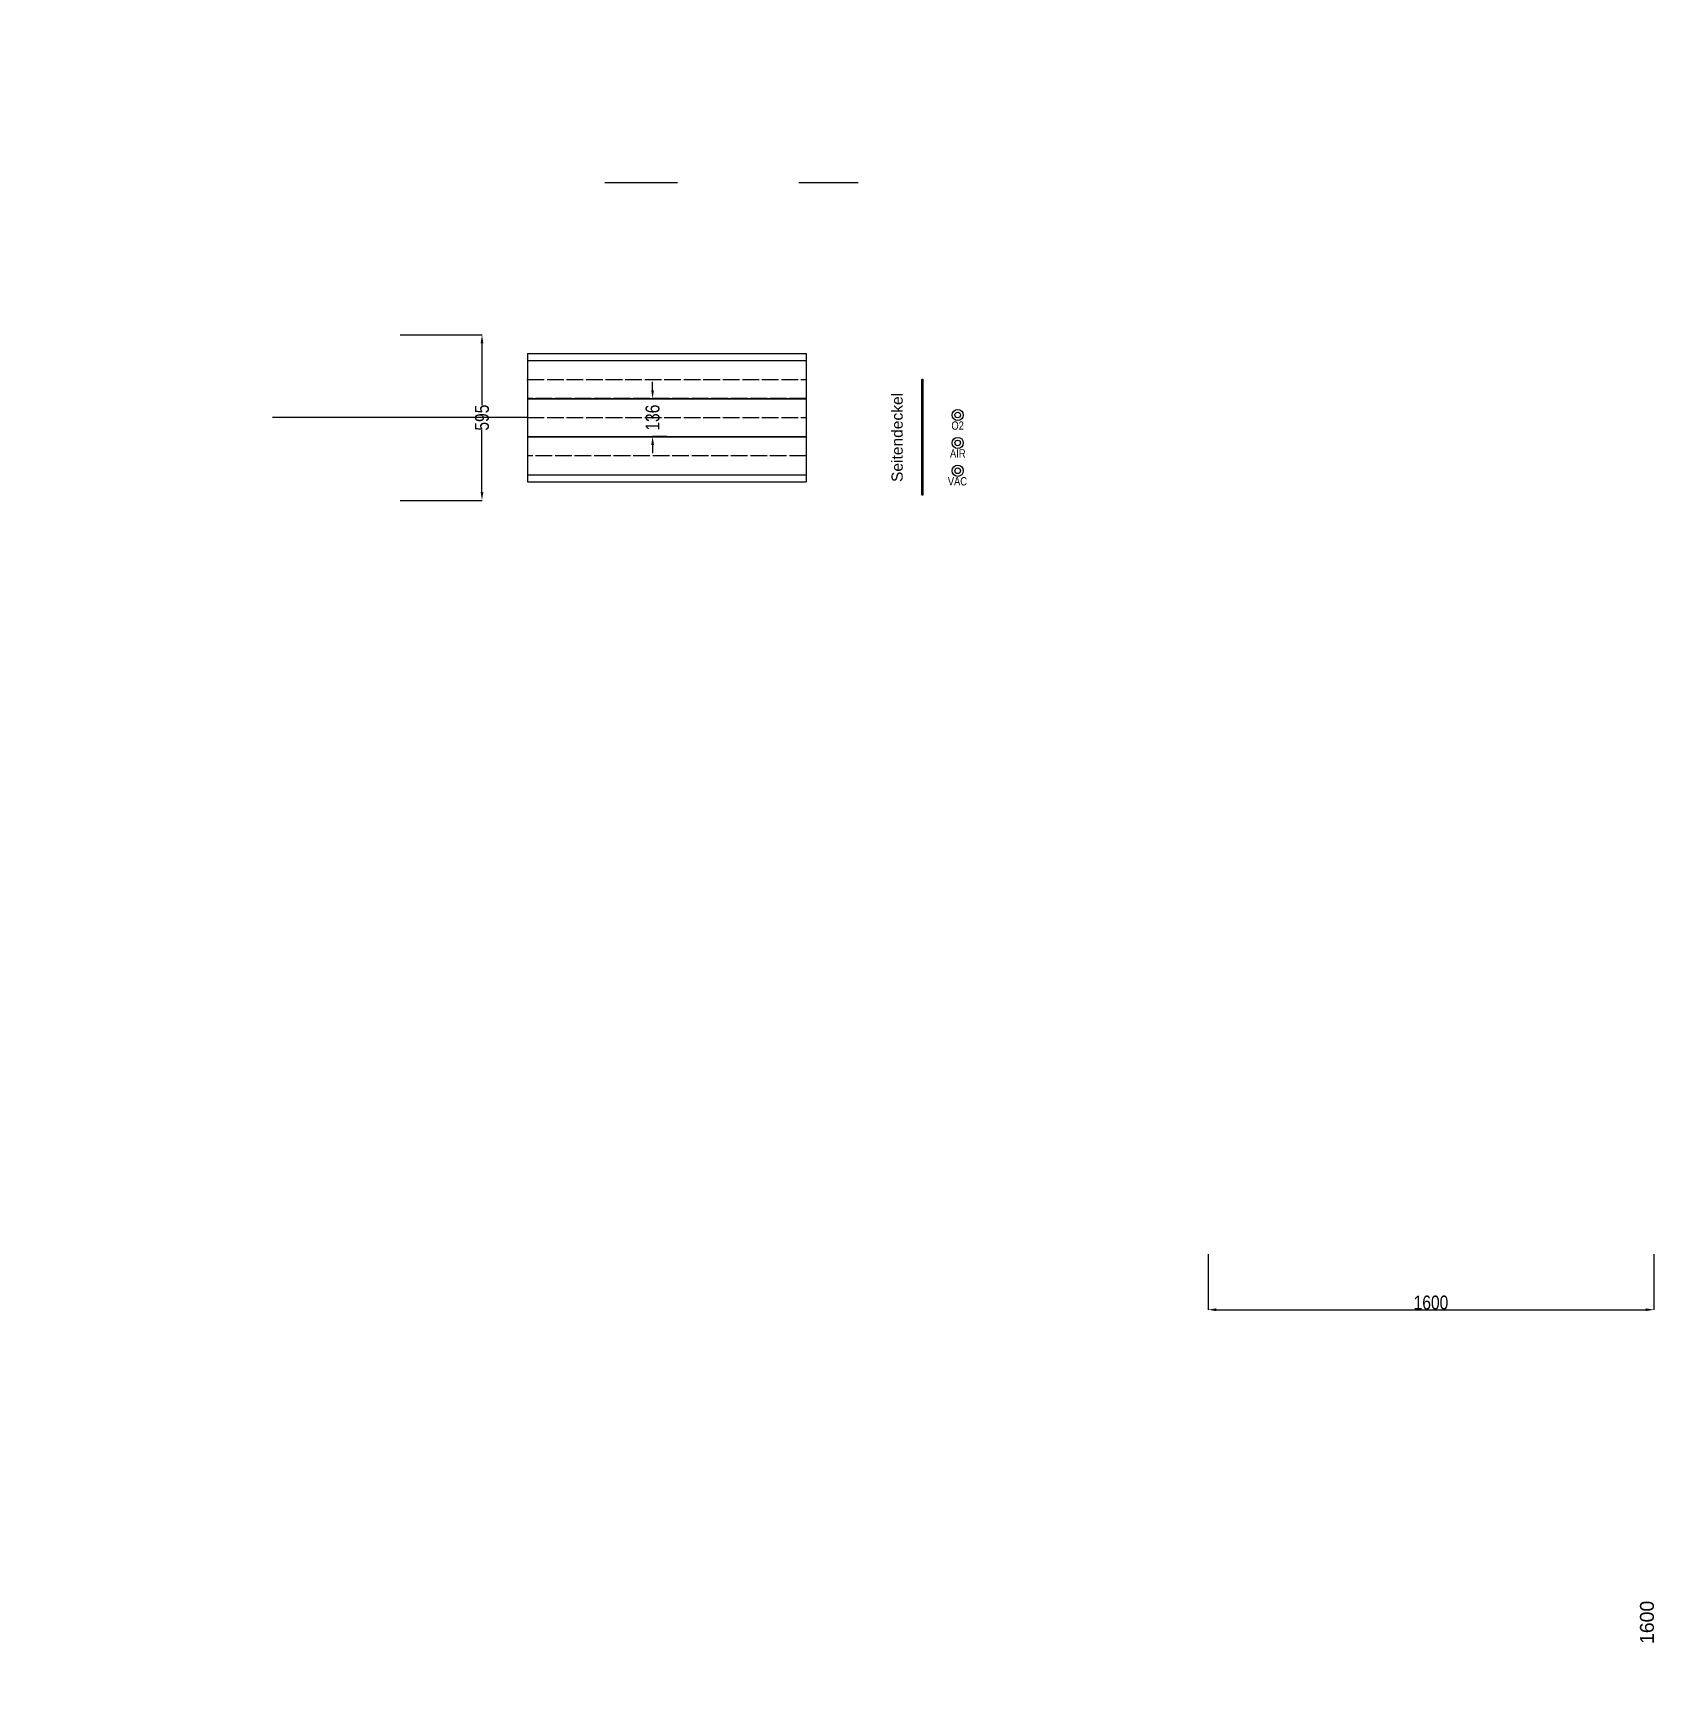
# Model space of a CAD drawing. Header units: millimetres. Extents: x -8009 to 11758, y -1622 to 23632.
# Drawn here: x -4217 to 1601, y -1622 to 4283 of the extents above; entities that cross this region are included whole.
import ezdxf

# ---------------------------------------------------------------- set-up
doc = ezdxf.new("R2010")
doc.units = ezdxf.units.MM
doc.header["$LTSCALE"] = 5
for name, pattern in [('AUSGEZOGEN', [0]), ('CENTER_DASH_DASH', [14, 9, -1, 1, -1, 1, -1]), ('DASHED', [15, 7, -8]), ('DOT_CENTER', [14, 12, -1, 0, -1])]:
    doc.linetypes.add(name, pattern=pattern)
doc.layers.get('0').update_dxf_attribs({"linetype": 'CONTINUOUS'})
doc.layers.get('DEFPOINTS').update_dxf_attribs({"linetype": 'AUSGEZOGEN'})
for name, color, linetype in [('2', 1, 'DASHED'), ('Einbauten', 1, 'CONTINUOUS'), ('MASSE', 1, 'CONTINUOUS'), ('Text', 7, 'CONTINUOUS')]:
    doc.layers.add(name, color=color, linetype=linetype)
doc.layers.add('AM_5', color=3, linetype='CONTINUOUS', lineweight=15)
doc.layers.add('Hilfslinie', color=6, linetype='CENTER_DASH_DASH', plot=False)
doc.styles.add('ROMANS', font='ARIALUNI.TTF', dxfattribs={"width": 0.8})
doc.dimstyles.new('1XP1', dxfattribs={"dimtxt": 50, "dimasz": 30, "dimexe": 0.5, "dimexo": 0.5, "dimgap": 0.09, "dimtad": 1, "dimdec": 0, "dimzin": 0, "dimdsep": 46, "dimtxsty": 'ROMANS', "dimcen": 0, "dimclrd": 1, "dimclre": 1, "dimclrt": 7, "dimadec": 0, "dimazin": 3, "dimtfac": 1, "dimtdec": 4, "dimtofl": 0, "dimtmove": 0, "dimatfit": 3, "dimfxl": 1, "dimtolj": 1, "dimtzin": 0, "dimarcsym": 0})
doc.dimstyles.new('1XP1$0', dxfattribs={"dimtxt": 50, "dimasz": 30, "dimexe": 0.5, "dimexo": 0.5, "dimgap": 0.09, "dimtad": 1, "dimdec": 0, "dimzin": 0, "dimdsep": 46, "dimtxsty": 'ROMANS', "dimcen": 0, "dimclrd": 1, "dimclre": 1, "dimclrt": 7, "dimadec": 0, "dimazin": 3, "dimtfac": 1, "dimtdec": 4, "dimtofl": 0, "dimtmove": 0, "dimatfit": 3, "dimfxl": 1, "dimtolj": 1, "dimtzin": 0, "dimarcsym": 0})

# ---------------------------------------------------------------- blocks, each defined once
blk = doc.blocks.new('IV2-3fach-GS')
for p, q in [((-823.9, 420.5), (176.1, 420.5)), ((-823.9, 420.5), (-823.9, -40.5)), ((176.1, 420.5), (176.1, -40.5)), ((-823.9, 395.5), (176.1, 395.5)), ((-823.9, 394.9), (176.1, 394.9)), ((-823.9, 259), (176.1, 259)), ((-823.9, 258), (176.1, 258)), ((-823.9, 122), (176.1, 122)), ((-823.9, 121), (176.1, 121)), ((-823.9, -15), (176.1, -15)), ((-823.9, -15.5), (176.1, -15.5)), ((-823.9, -40.5), (176.1, -40.5))]:
    blk.add_line(p, q)
at = {"layer": '2'}
blk.add_point((-823.9, 327), dxfattribs=at)
at = {"layer": 'Hilfslinie', "linetype": 'DOT_CENTER'}
for p, q in [((-823.9, 327), (176.1, 327)), ((176.1, 258.5), (-823.9, 258.5)), ((-823.9, 190), (176.1, 190)), ((176.1, 121.5), (-823.9, 121.5)), ((176.1, 53), (-823.9, 53))]:
    blk.add_line(p, q, dxfattribs=at)
blk = doc.blocks.new('IV2_3z_2GS')
blk.add_blockref('IV2-3fach-GS', (823.9, -190))
blk = doc.blocks.new('IV2-3z-Seitendeckel')
at = {"color": 7}
blk.add_lwpolyline([(0, -208.4), (-1, -208.4, -0.414214), (-3, -206.4), (-3, 206.4, -0.414214), (-1, 208.4), (0, 208.4)], format="xyb", close=True, dxfattribs=at)
at = {"color": 7, "insert": (-111.8, -160.8), "char_height": 40, "attachment_point": 1, "rotation": 90}
blk.add_mtext_dynamic_manual_height_columns('{\\fArial|b0|i0|c0|p34;Seitendeckel}', width=335.263, gutter_width=0.6, heights=[0], dxfattribs=at)
blk = doc.blocks.new('Gas')
at = {"layer": 'Einbauten', "color": 0}
for radius in [20, 10]:
    blk.add_circle((0, 0), radius, dxfattribs=at)
blk = doc.blocks.new('*D228')
at = {"layer": 'AM_5', "color": 1, "lineweight": -2, "transparency": 16777216}
for p, q in [((-1993.2, 3000.2), (-1993.2, 3030.2)), ((-1942.7, 2970.2), (-1993.7, 2970.2)), ((-1942.7, 2834.2), (-1993.7, 2834.2)), ((-1993.2, 2804.2), (-1993.2, 2774.2))]:
    blk.add_line(p, q, dxfattribs=at)
at = {"layer": 'AM_5', "color": 1, "transparency": 16777216}
for points in [[(-1998.2, 3000.2), (-1988.2, 3000.2), (-1993.2, 2970.2)], [(-1998.2, 2804.2), (-1988.2, 2804.2), (-1993.2, 2834.2)]]:
    blk.add_solid(points, dxfattribs=at)
at = {"layer": 'DEFPOINTS', "color": 0, "transparency": 16777216}
for p in [(-1942.2, 2970.2), (-1993.2, 2834.2), (-1942.2, 2834.2)]:
    blk.add_point(p, dxfattribs=at)
at = {"layer": 'AM_5', "color": 7, "transparency": 16777216, "insert": (-1993.2, 2902.2), "char_height": 50, "attachment_point": 5, "rotation": 90, "style": 'ROMANS'}
blk.add_mtext('\\A1;136', dxfattribs=at)
blk = doc.blocks.new('*D229')
at = {"layer": 'AM_5', "color": 1, "lineweight": -2, "transparency": 16777216}
for p, q in [((-2899.4, 3199.5), (-2605, 3199.5)), ((-2605.5, 3169.5), (-2605.5, 2946.6)), ((-2605.5, 2634.9), (-2605.5, 2857.8)), ((-2899.4, 2604.9), (-2605, 2604.9))]:
    blk.add_line(p, q, dxfattribs=at)
at = {"layer": 'AM_5', "color": 1, "transparency": 16777216}
for points in [[(-2610.5, 3169.5), (-2600.5, 3169.5), (-2605.5, 3199.5)], [(-2610.5, 2634.9), (-2600.5, 2634.9), (-2605.5, 2604.9)]]:
    blk.add_solid(points, dxfattribs=at)
at = {"layer": 'DEFPOINTS', "color": 0, "transparency": 16777216}
for p in [(-2899.9, 3199.5), (-2605.5, 3199.5), (-2899.9, 2604.9)]:
    blk.add_point(p, dxfattribs=at)
at = {"layer": 'AM_5', "color": 7, "transparency": 16777216, "insert": (-2605.5, 2902.2), "char_height": 50, "attachment_point": 5, "rotation": 90, "style": 'ROMANS'}
blk.add_mtext('\\A1;595', dxfattribs=at)
blk = doc.blocks.new('*D325')
at = {"color": 1, "linetype": 'ByBlock', "lineweight": -2}
for p, q in [((0, -100.5), (0, -300.5)), ((1600, -100.5), (1600, -300.5)), ((30, -300), (1570, -300))]:
    blk.add_line(p, q, dxfattribs=at)
at = {"color": 1}
for points in [[(0, -300), (30, -295), (30, -305)], [(1600, -300), (1570, -305), (1570, -295)]]:
    blk.add_solid(points, dxfattribs=at)
at = {"layer": 'DEFPOINTS'}
for p in [(0, -100), (1600, -100), (1600, -300)]:
    blk.add_point(p, dxfattribs=at)
at = {"color": 7, "insert": (800, -299.91), "char_height": 50, "attachment_point": 8, "style": 'ROMANS'}
blk.add_mtext('1600', dxfattribs=at)

msp = doc.modelspace()

# ---------------------------------------------------------------- linework, layer by layer
for p, q in [((-1904, 3744.6), (-2165, 3744.6)), ((-1256, 3744.6), (-1468, 3744.6)), ((-2442.2, 2902.2), (-3357.6, 2902.2))]:
    msp.add_line(p, q)

# ---------------------------------------------------------------- block references
for name, p in [('IV2_3z_2GS', (-2442.2, 2902.2)), ('IV2-3z-Seitendeckel', (-1024, 2832)), ('Gas', (-898.2, 2911.5)), ('Gas', (-898.2, 2811.5)), ('Gas', (-898.2, 2711.5))]:
    msp.add_blockref(name, p)

# ---------------------------------------------------------------- texts
at = {"layer": 'Einbauten', "color": 7, "style": 'ROMANS', "width": 0.8}
for s, p in [('O2', (-920.9, 2858.8)), ('AIR', (-925.9, 2758.8)), ('VAC', (-933.9, 2658.8))]:
    msp.add_text(s, height=30, dxfattribs=at).set_placement(p)
at = {"layer": 'Text', "style": 'ROMANS'}
msp.add_text('1600', height=50, rotation=90, dxfattribs=at).set_placement((1600, -1500))

# ---------------------------------------------------------------- dimensions: what is measured, and where the dimension line sits
at = {"layer": 'AM_5'}
for base, p1, p2, picture, middle in [((-2605.5, 3199.5), (-2899.9, 2604.9), (-2899.9, 3199.5), '*D229', (-2605.5, 2902.2)), ((-1993.2, 2834.2), (-1942.2, 2970.2), (-1942.2, 2834.2), '*D228', (-1993.2, 2902.2))]:
    dim = msp.add_linear_dim(base=base, p1=p1, p2=p2, angle=90, dimstyle='1XP1$0', override={"dimpost": '<>', "dimsd1": 0, "dimsd2": 0}, dxfattribs=at)
    dim.commit()
    dim.dimension.update_dxf_attribs({"geometry": picture, "text_midpoint": middle})
at = {"layer": 'MASSE'}
dim = msp.add_aligned_dim(p1=(0, -100), p2=(1600, -100), distance=-200, dimstyle='1XP1', override={"dimpost": '<>'}, dxfattribs=at)
dim.commit()
dim.dimension.update_dxf_attribs({"geometry": '*D325', "text_midpoint": (800, -300)})

doc.saveas('drawing.dxf')
